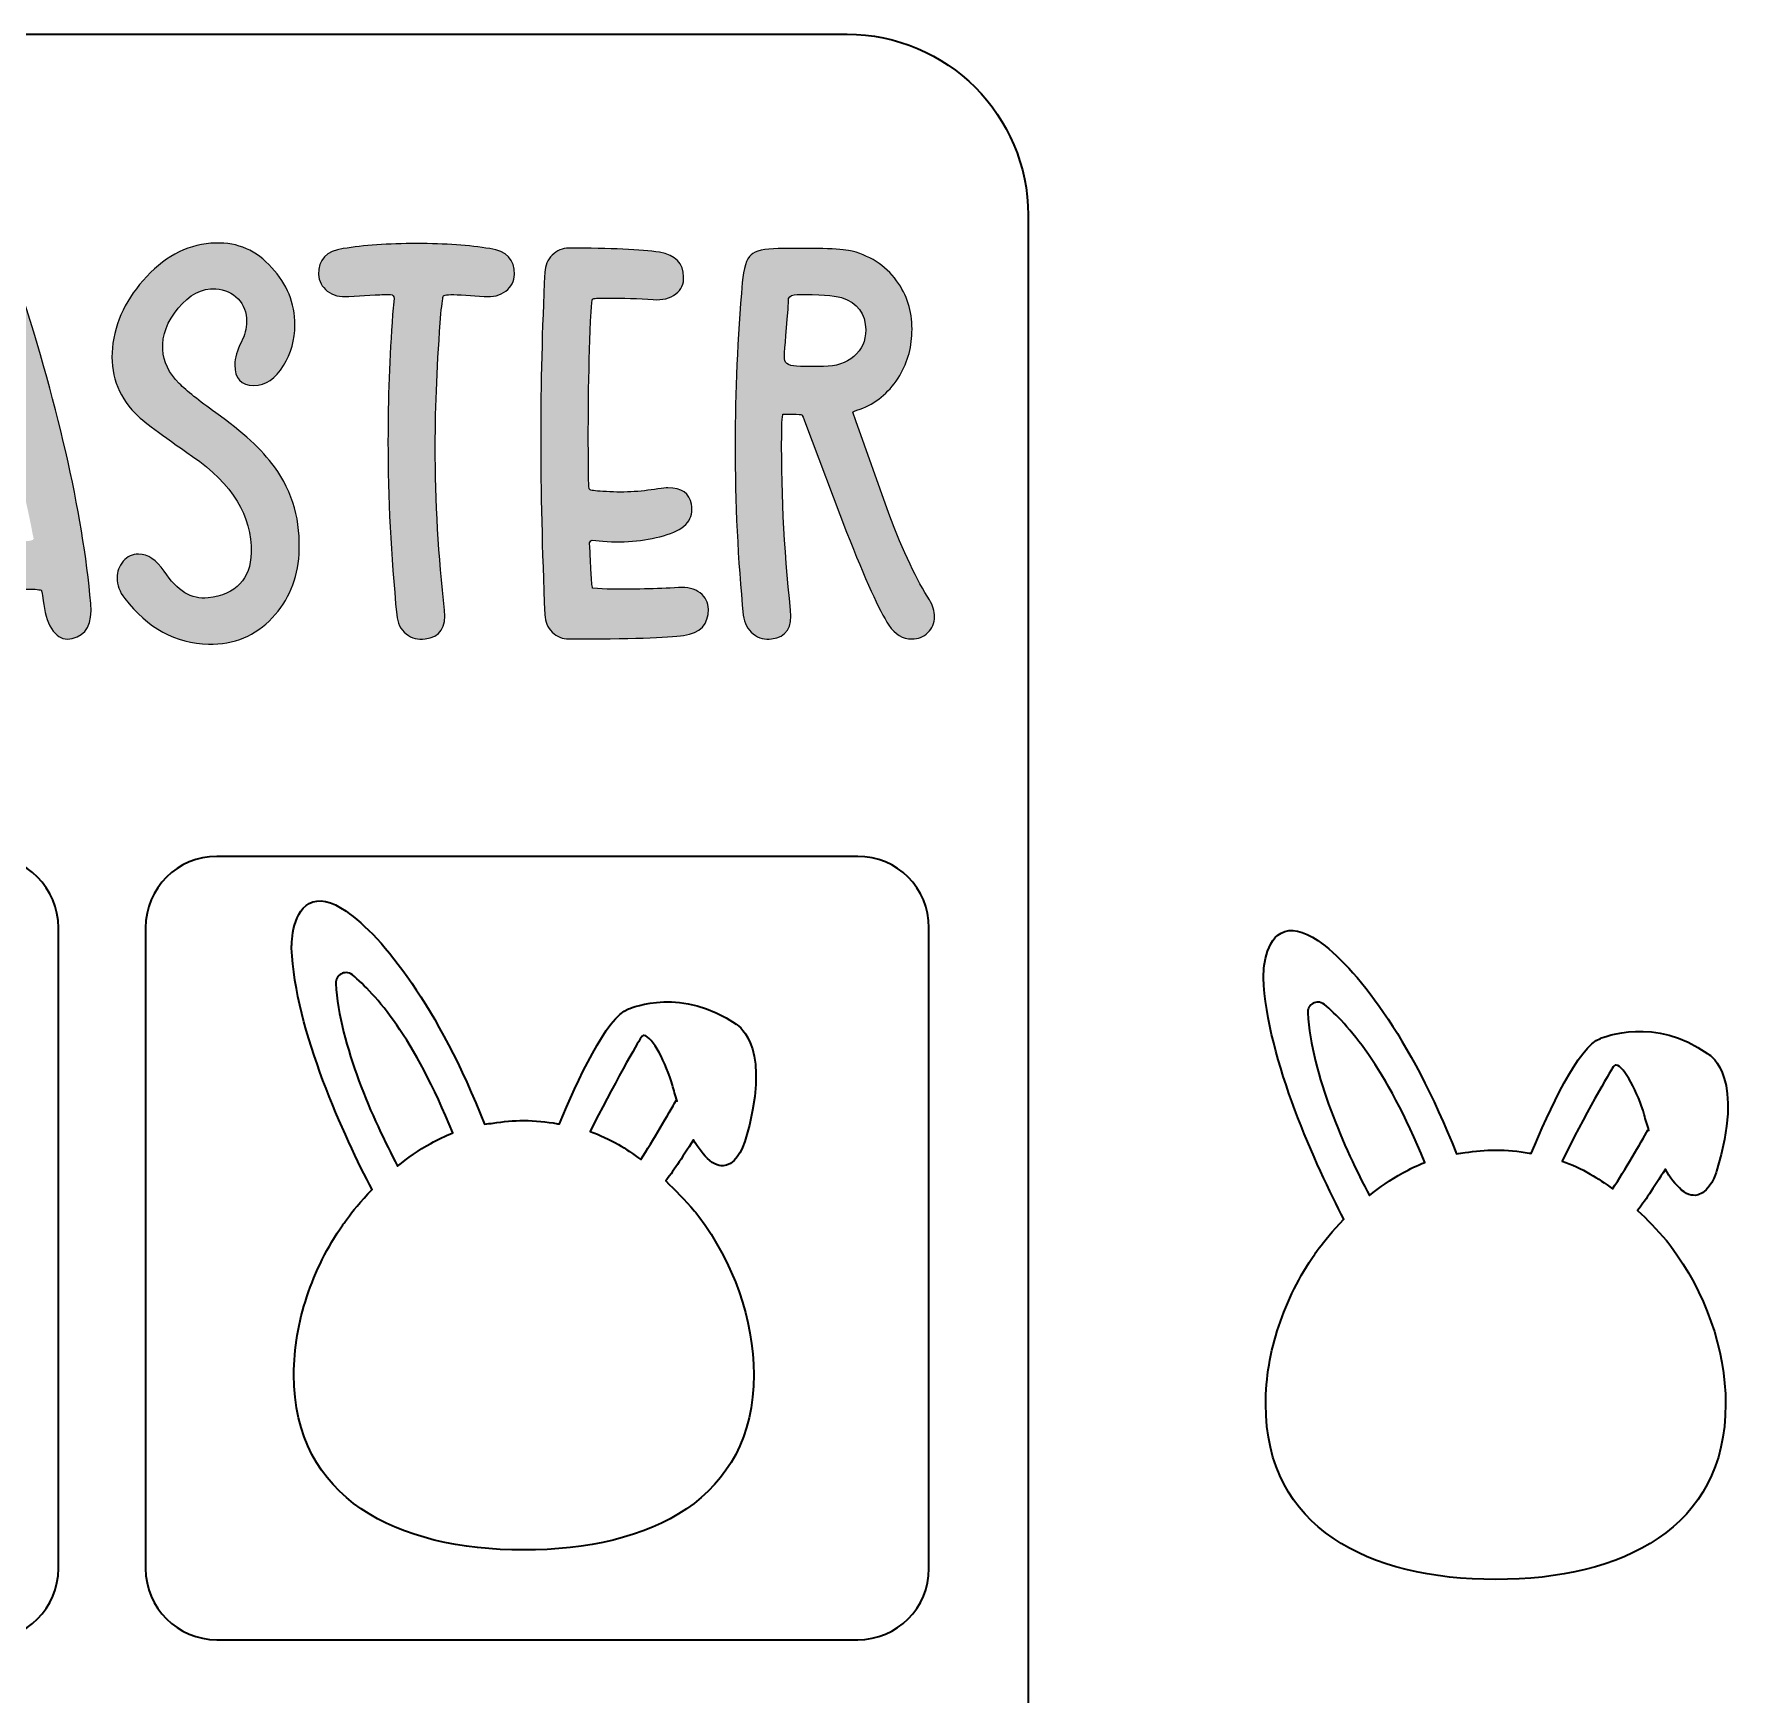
# Model space of a CAD drawing. Extents: x -116 to 2607, y -1189 to 276.
# Drawn here: x 617 to 1342, y -428 to 276 of the extents above; entities that cross this region are included whole.
import ezdxf

# ---------------------------------------------------------------- set-up
doc = ezdxf.new("R2010")
doc.units = 0
doc.header["$MEASUREMENT"] = 0
doc.layers.add('Layer 1', color=7, linetype='Continuous', lineweight=0)

# ---------------------------------------------------------------- blocks, each defined once
blk = doc.blocks.new('Block_2')
at = {"layer": 'Layer 1', "color": 1, "lineweight": 35, "true_color": 0xff0000}
for points, knots in [([(1309.01, -235.88), (1309, -235.86), (1309, -235.85), (1308.98, -235.85), (1304.77, -231.1), (1300.72, -226.84), (1296.75, -223.07), (1299.46, -219.56), (1303.39, -213.72), (1308.51, -205.64), (1310.49, -209.08), (1312.78, -212.13), (1315.42, -214.41), (1318.33, -216.92), (1320.85, -216.9), (1322.44, -216.43), (1327.55, -214.94), (1329.99, -207.28), (1330.25, -206.41), (1342.19, -167.05), (1328.18, -157.59), (1326.57, -156.65), (1303.92, -140.74), (1282.59, -149.46), (1280.95, -150.16), (1271.72, -153.44), (1259.11, -180.88), (1251.69, -198.92), (1251.41, -198.88), (1251.12, -198.83), (1250.83, -198.79), (1246.18, -197.94), (1241.42, -197.48), (1236.58, -197.48), (1232.19, -197.48), (1227.87, -197.85), (1223.62, -198.55), (1222.39, -198.67), (1221.17, -198.82), (1219.96, -199.03), (1200.19, -149.05), (1176.99, -119.52), (1161.22, -108.7), (1154.93, -104.36), (1149.67, -103.28), (1145.62, -105.46), (1137.98, -109.57), (1138.13, -123.76), (1138.15, -124.42), (1139.56, -159.32), (1160.85, -204.76), (1172.23, -226.74), (1167.39, -231.75), (1163.81, -236.25), (1161.8, -238.96), (1160.55, -240.64), (1159.9, -241.64), (1159.9, -241.64), (1153.39, -251.01), (1148.2, -261.37), (1144.62, -272.13), (1141.05, -282.91), (1139.11, -294.11), (1139.11, -305.2), (1139.11, -357.76), (1182.75, -379.5), (1236.58, -379.5), (1290.42, -379.5), (1334.06, -357.76), (1334.06, -305.2), (1334.06, -281.65), (1325.29, -257.59), (1310.79, -238.19), (1310.29, -237.43), (1309.71, -236.65), (1309.01, -235.88)], [0, 0, 0, 0, 1, 1, 1, 2, 2, 2, 3, 3, 3, 4, 4, 4, 5, 5, 5, 6, 6, 6, 7, 7, 7, 8, 8, 8, 9, 9, 9, 10, 10, 10, 11, 11, 11, 12, 12, 12, 13, 13, 13, 14, 14, 14, 15, 15, 15, 16, 16, 16, 17, 17, 17, 18, 18, 18, 19, 19, 19, 20, 20, 20, 21, 21, 21, 22, 22, 22, 23, 23, 23, 24, 24, 24, 25, 25, 25, 25]), ([(1197.18, -207.13), (1192.03, -210), (1187.29, -213.32), (1183.07, -216.76), (1172.63, -196.99), (1158.53, -165.85), (1156.89, -139.35), (1156.79, -137.58), (1157.67, -136.05), (1159.24, -135.24), (1159.81, -134.94), (1160.51, -134.77), (1161.25, -134.77), (1162.16, -134.77), (1163.11, -135.03), (1163.99, -135.76), (1173.52, -143.67), (1190.17, -162.16), (1206.49, -202.72), (1203.26, -204), (1200.14, -205.49), (1197.18, -207.13)], [0, 0, 0, 0, 1, 1, 1, 2, 2, 2, 3, 3, 3, 4, 4, 4, 5, 5, 5, 6, 6, 6, 7, 7, 7, 7]), ([(1276.69, -207.63), (1272.8, -205.42), (1268.84, -203.58), (1264.73, -202.15), (1273.82, -183.41), (1285.77, -163.17), (1285.95, -162.89), (1286.53, -161.85), (1287.11, -161.36), (1287.66, -161.42), (1291.03, -161.81), (1297.01, -173.3), (1299.56, -182.43), (1300.15, -184.56), (1300.83, -186.85), (1301.58, -189.23), (1301.58, -189.23), (1301.15, -188.98), (1301.15, -188.98), (1298.07, -194.4), (1291.34, -205.95), (1286.16, -213.96), (1283.02, -211.58), (1279.88, -209.47), (1276.69, -207.63)], [0, 0, 0, 0, 1, 1, 1, 2, 2, 2, 3, 3, 3, 4, 4, 4, 5, 5, 5, 6, 6, 6, 7, 7, 7, 8, 8, 8, 8])]:
    blk.add_open_spline(points, degree=3, knots=knots, dxfattribs=at)
blk = doc.blocks.new('Block_1')
at = {"layer": 'Layer 1'}
blk.add_blockref('Block_2', (0, 0), dxfattribs=at)
blk = doc.blocks.new('Block_6')
at = {"layer": 'Layer 1', "color": 1, "lineweight": 35, "true_color": 0xff0000}
for points in [[(961.63, 275.55), (961.63, 275.55), (-39.12, 275.55), (-39.12, 275.55), (-81.5, 275.55), (-115.85, 241.2), (-115.85, 198.81), (-115.85, 198.81), (-115.85, -1151.79), (-115.85, -1151.79), (-115.85, -1172.18), (-99.32, -1188.72), (-78.93, -1188.72), (-78.93, -1188.72), (1001.44, -1188.72), (1001.44, -1188.72), (1021.83, -1188.72), (1038.37, -1172.18), (1038.37, -1151.79), (1038.37, -1151.79), (1038.37, 198.81), (1038.37, 198.81), (1038.37, 241.2), (1004.01, 275.55), (961.63, 275.55)], [(627.3, -374.84), (627.3, -391.54), (613.78, -405.07), (597.08, -405.07), (597.08, -405.07), (325.43, -405.07), (325.43, -405.07), (308.74, -405.07), (295.21, -391.54), (295.21, -374.84), (295.21, -374.84), (295.21, -103.2), (295.21, -103.2), (295.21, -86.5), (308.74, -72.98), (325.43, -72.98), (325.43, -72.98), (597.08, -72.98), (597.08, -72.98), (613.78, -72.98), (627.3, -86.5), (627.3, -103.2), (627.3, -103.2), (627.3, -374.84), (627.3, -374.84)], [(996.35, -374.84), (996.35, -391.54), (982.82, -405.07), (966.13, -405.07), (966.13, -405.07), (694.48, -405.07), (694.48, -405.07), (677.78, -405.07), (664.26, -391.54), (664.26, -374.84), (664.26, -374.84), (664.26, -103.2), (664.26, -103.2), (664.26, -86.5), (677.78, -72.98), (694.48, -72.98), (694.48, -72.98), (966.13, -72.98), (966.13, -72.98), (982.82, -72.98), (996.35, -86.5), (996.35, -103.2), (996.35, -103.2), (996.35, -374.84), (996.35, -374.84)]]:
    blk.add_open_spline(points, degree=3, knots=[0, 0, 0, 0, 1, 1, 1, 2, 2, 2, 3, 3, 3, 4, 4, 4, 5, 5, 5, 6, 6, 6, 7, 7, 7, 8, 8, 8, 8], dxfattribs=at)
blk = doc.blocks.new('Block_14')
at = {"layer": 'Layer 1', "color": 1, "lineweight": 35, "true_color": 0xff0000}
for points, knots in [([(897.01, -223.38), (897, -223.36), (897, -223.35), (896.98, -223.35), (892.77, -218.6), (888.72, -214.34), (884.75, -210.57), (887.46, -207.06), (891.39, -201.22), (896.51, -193.14), (898.49, -196.58), (900.78, -199.63), (903.42, -201.91), (906.33, -204.42), (908.85, -204.4), (910.44, -203.93), (915.55, -202.44), (917.99, -194.78), (918.25, -193.91), (930.19, -154.55), (916.18, -145.09), (914.57, -144.15), (891.92, -128.24), (870.59, -136.96), (868.95, -137.66), (859.72, -140.94), (847.11, -168.38), (839.69, -186.42), (839.41, -186.38), (839.12, -186.33), (838.83, -186.29), (834.18, -185.44), (829.42, -184.98), (824.58, -184.98), (820.19, -184.98), (815.87, -185.35), (811.62, -186.05), (810.39, -186.17), (809.17, -186.32), (807.96, -186.53), (788.19, -136.55), (764.99, -107.02), (749.22, -96.2), (742.93, -91.86), (737.67, -90.78), (733.62, -92.96), (725.98, -97.07), (726.13, -111.26), (726.15, -111.92), (727.56, -146.82), (748.85, -192.26), (760.23, -214.24), (755.39, -219.25), (751.81, -223.75), (749.8, -226.46), (748.55, -228.14), (747.9, -229.14), (747.9, -229.14), (741.39, -238.51), (736.2, -248.87), (732.62, -259.63), (729.05, -270.41), (727.11, -281.61), (727.11, -292.7), (727.11, -345.26), (770.75, -367), (824.58, -367), (878.42, -367), (922.06, -345.26), (922.06, -292.7), (922.06, -269.15), (913.29, -245.09), (898.79, -225.69), (898.29, -224.93), (897.71, -224.15), (897.01, -223.38)], [0, 0, 0, 0, 1, 1, 1, 2, 2, 2, 3, 3, 3, 4, 4, 4, 5, 5, 5, 6, 6, 6, 7, 7, 7, 8, 8, 8, 9, 9, 9, 10, 10, 10, 11, 11, 11, 12, 12, 12, 13, 13, 13, 14, 14, 14, 15, 15, 15, 16, 16, 16, 17, 17, 17, 18, 18, 18, 19, 19, 19, 20, 20, 20, 21, 21, 21, 22, 22, 22, 23, 23, 23, 24, 24, 24, 25, 25, 25, 25]), ([(785.18, -194.63), (780.03, -197.5), (775.29, -200.82), (771.07, -204.26), (760.63, -184.49), (746.53, -153.35), (744.89, -126.85), (744.79, -125.08), (745.67, -123.55), (747.24, -122.74), (747.81, -122.44), (748.51, -122.27), (749.25, -122.27), (750.16, -122.27), (751.11, -122.53), (751.99, -123.26), (761.52, -131.17), (778.17, -149.66), (794.49, -190.22), (791.26, -191.5), (788.14, -192.99), (785.18, -194.63)], [0, 0, 0, 0, 1, 1, 1, 2, 2, 2, 3, 3, 3, 4, 4, 4, 5, 5, 5, 6, 6, 6, 7, 7, 7, 7]), ([(864.69, -195.13), (860.8, -192.92), (856.84, -191.08), (852.73, -189.65), (861.82, -170.91), (873.77, -150.67), (873.95, -150.39), (874.53, -149.35), (875.11, -148.86), (875.66, -148.92), (879.03, -149.31), (885.01, -160.8), (887.56, -169.93), (888.15, -172.06), (888.83, -174.35), (889.58, -176.73), (889.58, -176.73), (889.15, -176.48), (889.15, -176.48), (886.07, -181.9), (879.34, -193.45), (874.16, -201.46), (871.02, -199.08), (867.88, -196.97), (864.69, -195.13)], [0, 0, 0, 0, 1, 1, 1, 2, 2, 2, 3, 3, 3, 4, 4, 4, 5, 5, 5, 6, 6, 6, 7, 7, 7, 8, 8, 8, 8])]:
    blk.add_open_spline(points, degree=3, knots=knots, dxfattribs=at)
blk = doc.blocks.new('Block_13')
at = {"layer": 'Layer 1'}
blk.add_blockref('Block_14', (0, 0), dxfattribs=at)
blk = doc.blocks.new('Block_29')
at = {"layer": 'Layer 1', "true_color": 0x000000, "transparency": 33554687}
h = blk.add_hatch(color=18, dxfattribs=at)
h.dxf.hatch_style = 2
edge = h.paths.add_edge_path()
edge.add_spline(control_points=[(594.36, 134.72), (592.03, 128.18), (588.69, 115.82), (584.33, 97.66), (579.53, 77.89), (577.14, 65.9), (577.14, 61.69), (577.14, 60.96), (577.79, 60.6), (579.1, 60.6), (579.1, 60.6), (611.8, 60.6), (611.8, 60.6), (615.14, 60.6), (616.81, 60.96), (616.81, 61.69), (616.52, 62.85), (616.16, 64.67), (615.72, 67.14), (613.25, 79.49), (607.87, 101.87), (599.59, 134.28), (598.72, 138.06), (597.85, 139.95), (596.97, 139.95), (596.25, 139.95), (595.37, 138.2), (594.36, 134.72)], knot_values=[0, 0, 0, 0, 1, 1, 1, 2, 2, 2, 3, 3, 3, 4, 4, 4, 5, 5, 5, 6, 6, 6, 7, 7, 7, 8, 8, 8, 9, 9, 9, 9], degree=3, periodic=0)
edge = h.paths.add_edge_path()
edge.add_spline(control_points=[(641.01, 34.22), (641.73, 25.64), (639.12, 20.71), (633.16, 19.4), (630.25, 18.67), (627.85, 19.4), (625.97, 21.58), (623.64, 24.05), (622.12, 27.53), (621.39, 32.04), (620.66, 36.98), (620.22, 39.52), (620.08, 39.67), (619.93, 40.11), (617.76, 40.33), (613.54, 40.33), (613.54, 40.33), (581.06, 40.33), (581.06, 40.33), (576.7, 40.33), (574.37, 40.18), (574.09, 39.89), (573.79, 39.74), (573.36, 37.34), (572.78, 32.7), (572.05, 27.61), (570.78, 23.94), (568.96, 21.69), (567.14, 19.43), (564.64, 18.6), (561.44, 19.18), (558.83, 19.62), (556.68, 21.25), (555.01, 24.08), (553.34, 26.92), (552.65, 30.3), (552.94, 34.22), (556.43, 73.31), (567.11, 119.96), (584.98, 174.17), (587.45, 181.87), (591.74, 185.36), (597.85, 184.64), (603.22, 184.2), (606.93, 180.71), (608.96, 174.17), (626.84, 119.96), (637.52, 73.31), (641.01, 34.22)], knot_values=[0, 0, 0, 0, 1, 1, 1, 2, 2, 2, 3, 3, 3, 4, 4, 4, 5, 5, 5, 6, 6, 6, 7, 7, 7, 8, 8, 8, 9, 9, 9, 10, 10, 10, 11, 11, 11, 12, 12, 12, 13, 13, 13, 14, 14, 14, 15, 15, 15, 16, 16, 16, 16], degree=3, periodic=0)
h = blk.add_hatch(color=18, dxfattribs=at)
h.dxf.hatch_style = 2
edge = h.paths.add_edge_path()
edge.add_spline(control_points=[(729.3, 55.15), (728.71, 44.54), (724.93, 35.53), (717.96, 28.12), (710.84, 20.56), (701.83, 16.86), (690.93, 17), (676.98, 17.29), (665.13, 23.76), (655.39, 36.4), (653.21, 39.16), (652.13, 42.07), (652.13, 45.12), (652.13, 47.74), (653, 50.06), (654.74, 52.1), (656.49, 54.13), (658.67, 55.15), (661.28, 55.15), (665.21, 55.15), (668.84, 52.75), (672.18, 47.95), (677.56, 39.52), (683.73, 35.75), (690.71, 36.62), (702.63, 38.07), (708.73, 44.47), (709.02, 55.8), (709.31, 71.35), (701.03, 84.94), (684.17, 96.57), (670.94, 105.72), (662.81, 111.83), (659.76, 114.88), (652.34, 122.73), (649.14, 131.95), (650.16, 142.56), (651.32, 153.75), (656.19, 163.85), (664.77, 172.87), (673.34, 182.02), (683.08, 186.74), (693.98, 187.03), (703.42, 187.32), (711.34, 183.84), (717.74, 176.57), (724.28, 169.6), (727.55, 161.53), (727.55, 152.37), (727.55, 145.98), (725.95, 140.24), (722.76, 135.15), (719.41, 129.48), (715.2, 126.65), (710.11, 126.65), (704.73, 126.65), (702.05, 129.56), (702.05, 135.37), (702.05, 138.28), (702.99, 141.55), (704.88, 145.18), (706.33, 147.94), (707.06, 150.77), (707.06, 153.68), (707.06, 157.61), (705.86, 160.84), (703.46, 163.38), (701.06, 165.92), (697.9, 167.34), (693.98, 167.63), (688.02, 167.92), (682.72, 165.16), (678.07, 159.35), (673.41, 153.83), (671.23, 148.01), (671.53, 141.91), (671.82, 136.68), (674.14, 131.88), (678.5, 127.52), (681.7, 124.32), (686.86, 120.18), (693.98, 115.1), (705.32, 106.96), (713.6, 99.33), (718.83, 92.21), (726.68, 81.31), (730.17, 68.95), (729.3, 55.15)], knot_values=[0, 0, 0, 0, 1, 1, 1, 2, 2, 2, 3, 3, 3, 4, 4, 4, 5, 5, 5, 6, 6, 6, 7, 7, 7, 8, 8, 8, 9, 9, 9, 10, 10, 10, 11, 11, 11, 12, 12, 12, 13, 13, 13, 14, 14, 14, 15, 15, 15, 16, 16, 16, 17, 17, 17, 18, 18, 18, 19, 19, 19, 20, 20, 20, 21, 21, 21, 22, 22, 22, 23, 23, 23, 24, 24, 24, 25, 25, 25, 26, 26, 26, 27, 27, 27, 28, 28, 28, 29, 29, 29, 29], degree=3, periodic=0)
h = blk.add_hatch(color=18, dxfattribs=at)
h.dxf.hatch_style = 2
edge = h.paths.add_edge_path()
edge.add_spline(control_points=[(820.63, 173.74), (820.49, 170.83), (819.25, 168.47), (816.93, 166.65), (814.6, 164.83), (811.55, 164.07), (807.77, 164.36), (807.77, 164.36), (797.96, 165.02), (797.96, 165.02), (793.31, 165.31), (790.84, 165.16), (790.55, 164.58), (790.26, 164.29), (789.9, 161.75), (789.46, 156.95), (787.86, 136.9), (787.06, 118.22), (787.06, 100.93), (787.06, 77.24), (788.37, 54.06), (790.99, 31.39), (791.86, 24.12), (789.09, 20.05), (782.7, 19.18), (779.79, 18.74), (777.14, 19.47), (774.75, 21.36), (772.35, 23.25), (771, 25.94), (770.71, 29.43), (768.24, 54.57), (767.01, 79.05), (767.01, 102.89), (767.01, 120.91), (767.66, 138.86), (768.97, 156.73), (768.97, 156.73), (769.62, 163.49), (769.62, 163.49), (769.62, 164.51), (769.11, 165.09), (768.1, 165.24), (766.5, 165.24), (764.32, 165.16), (761.56, 165.02), (761.56, 165.02), (750.44, 164.36), (750.44, 164.36), (746.66, 164.07), (743.61, 164.83), (741.28, 166.65), (738.96, 168.47), (737.72, 170.83), (737.58, 173.74), (737.43, 179.98), (740.92, 183.62), (748.04, 184.64), (756.61, 186.09), (767.01, 186.82), (779.21, 186.82), (791.28, 186.82), (801.59, 186.09), (810.17, 184.64), (817.29, 183.62), (820.78, 179.98), (820.63, 173.74)], knot_values=[0, 0, 0, 0, 1, 1, 1, 2, 2, 2, 3, 3, 3, 4, 4, 4, 5, 5, 5, 6, 6, 6, 7, 7, 7, 8, 8, 8, 9, 9, 9, 10, 10, 10, 11, 11, 11, 12, 12, 12, 13, 13, 13, 14, 14, 14, 15, 15, 15, 16, 16, 16, 17, 17, 17, 18, 18, 18, 19, 19, 19, 20, 20, 20, 21, 21, 21, 22, 22, 22, 22], degree=3, periodic=0)
h = blk.add_hatch(color=18, dxfattribs=at)
h.dxf.hatch_style = 2
edge = h.paths.add_edge_path()
edge.add_spline(control_points=[(902.81, 31.82), (902.96, 25.43), (899.47, 21.72), (892.35, 20.71), (885.66, 19.69), (869.46, 19.18), (843.74, 19.18), (840.97, 19.18), (838.61, 20.16), (836.65, 22.12), (834.69, 24.08), (833.63, 26.52), (833.49, 29.43), (832.33, 57.04), (831.75, 82.03), (831.75, 104.42), (831.75, 127.23), (832.33, 150.63), (833.49, 174.61), (833.63, 177.51), (834.69, 179.95), (836.65, 181.91), (838.61, 183.87), (840.97, 184.85), (843.74, 184.85), (861.47, 184.85), (874.26, 184.27), (882.1, 183.11), (888.93, 181.95), (892.35, 178.46), (892.35, 172.65), (892.49, 169.74), (891.37, 167.34), (888.97, 165.45), (886.57, 163.56), (883.41, 162.76), (879.49, 163.06), (873.24, 163.49), (866.63, 163.71), (859.65, 163.71), (856.02, 163.71), (854.05, 163.56), (853.76, 163.27), (853.47, 162.98), (853.25, 161.16), (853.11, 157.82), (852.09, 137.04), (851.73, 114.08), (852.02, 88.94), (852.02, 85.01), (852.16, 82.91), (852.46, 82.62), (852.89, 82.18), (854.78, 81.89), (858.12, 81.74), (866.12, 81.16), (873.89, 81.53), (881.45, 82.83), (883.48, 83.12), (884.86, 83.27), (885.59, 83.27), (891.55, 83.27), (894.89, 80.94), (895.62, 76.29), (896.78, 70.19), (893.36, 65.9), (885.37, 63.43), (877.09, 60.82), (868.01, 59.87), (858.12, 60.6), (858.12, 60.6), (853.55, 61.03), (853.55, 61.03), (853.11, 61.03), (852.75, 60.67), (852.46, 59.94), (852.46, 59.94), (852.46, 59.73), (852.46, 59.73), (852.46, 59.58), (852.49, 59.03), (852.57, 58.09), (852.64, 57.14), (852.67, 56.16), (852.67, 55.15), (852.67, 55.15), (853.11, 46.43), (853.11, 46.43), (853.4, 42.79), (853.62, 40.9), (853.76, 40.76), (853.76, 40.76), (859.87, 40.33), (859.87, 40.33), (870.91, 40.18), (881.01, 40.4), (890.17, 40.98), (893.95, 41.27), (897, 40.51), (899.33, 38.69), (901.65, 36.87), (902.81, 34.58), (902.81, 31.82)], knot_values=[0, 0, 0, 0, 1, 1, 1, 2, 2, 2, 3, 3, 3, 4, 4, 4, 5, 5, 5, 6, 6, 6, 7, 7, 7, 8, 8, 8, 9, 9, 9, 10, 10, 10, 11, 11, 11, 12, 12, 12, 13, 13, 13, 14, 14, 14, 15, 15, 15, 16, 16, 16, 17, 17, 17, 18, 18, 18, 19, 19, 19, 20, 20, 20, 21, 21, 21, 22, 22, 22, 23, 23, 23, 24, 24, 24, 25, 25, 25, 26, 26, 26, 27, 27, 27, 28, 28, 28, 29, 29, 29, 30, 30, 30, 31, 31, 31, 32, 32, 32, 33, 33, 33, 34, 34, 34, 34], degree=3, periodic=0)
h = blk.add_hatch(color=18, dxfattribs=at)
h.dxf.hatch_style = 2
edge = h.paths.add_edge_path()
edge.add_spline(control_points=[(969.52, 150.19), (969.52, 157.17), (966.1, 161.75), (959.27, 163.93), (955.93, 164.8), (949.68, 165.24), (940.52, 165.24), (938.49, 165.24), (937.25, 164.65), (936.82, 163.49), (936.82, 162.47), (936.74, 160.95), (936.6, 158.91), (935.58, 147.28), (935.07, 140.31), (935.07, 137.99), (935.07, 135.81), (937.33, 134.72), (941.83, 134.72), (941.83, 134.72), (951.64, 134.72), (951.64, 134.72), (956.87, 134.72), (961.16, 136.13), (964.5, 138.97), (967.84, 141.8), (969.52, 145.54), (969.52, 150.19)], knot_values=[0, 0, 0, 0, 1, 1, 1, 2, 2, 2, 3, 3, 3, 4, 4, 4, 5, 5, 5, 6, 6, 6, 7, 7, 7, 8, 8, 8, 9, 9, 9, 9], degree=3, periodic=0)
edge = h.paths.add_edge_path()
edge.add_spline(control_points=[(996.55, 35.75), (998, 33.42), (998.73, 31.02), (998.73, 28.55), (998.73, 25.94), (997.78, 23.72), (995.89, 21.9), (994, 20.09), (991.75, 19.18), (989.14, 19.18), (985.21, 19.18), (981.94, 21.14), (979.33, 25.07), (975.26, 31.17), (969.3, 44.32), (961.45, 64.52), (961.45, 64.52), (944.01, 110.52), (944.01, 110.52), (943.14, 112.84), (942.59, 114.08), (942.38, 114.22), (942.16, 114.37), (940.88, 114.44), (938.56, 114.44), (938.56, 114.44), (934.42, 114.44), (934.42, 114.44), (934.42, 114.3), (934.27, 113.06), (933.98, 110.74), (933.55, 84.14), (934.78, 57.69), (937.69, 31.39), (938.56, 24.12), (935.87, 20.05), (929.62, 19.18), (926.86, 18.74), (924.28, 19.47), (921.88, 21.36), (919.49, 23.25), (918.07, 25.86), (917.63, 29.21), (915.31, 52.6), (914.15, 76.8), (914.15, 101.8), (914.15, 123.89), (915.16, 146.71), (917.2, 170.25), (917.78, 176.35), (919.01, 180.28), (920.9, 182.02), (922.79, 183.76), (926.64, 184.64), (932.46, 184.64), (949.9, 184.93), (960.36, 184.56), (963.85, 183.55), (972.42, 181.22), (978.96, 176.64), (983.47, 169.81), (987.54, 163.85), (989.43, 156.95), (989.14, 149.1), (988.99, 142.13), (987.03, 135.66), (983.25, 129.7), (979.03, 123.31), (973.66, 118.95), (967.12, 116.62), (965.08, 115.89), (964.07, 115.46), (964.07, 115.31), (964.07, 115.31), (965.38, 111.61), (965.38, 111.61), (965.38, 111.61), (979.33, 72.37), (979.33, 72.37), (985.57, 55.95), (991.32, 43.74), (996.55, 35.75)], knot_values=[0, 0, 0, 0, 1, 1, 1, 2, 2, 2, 3, 3, 3, 4, 4, 4, 5, 5, 5, 6, 6, 6, 7, 7, 7, 8, 8, 8, 9, 9, 9, 10, 10, 10, 11, 11, 11, 12, 12, 12, 13, 13, 13, 14, 14, 14, 15, 15, 15, 16, 16, 16, 17, 17, 17, 18, 18, 18, 19, 19, 19, 20, 20, 20, 21, 21, 21, 22, 22, 22, 23, 23, 23, 24, 24, 24, 25, 25, 25, 26, 26, 26, 27, 27, 27, 27], degree=3, periodic=0)
at = {"layer": 'Layer 1'}
for points, knots in [([(641.01, 34.22), (641.73, 25.64), (639.12, 20.71), (633.16, 19.4), (630.25, 18.67), (627.85, 19.4), (625.97, 21.58), (623.64, 24.05), (622.12, 27.53), (621.39, 32.04), (620.66, 36.98), (620.22, 39.52), (620.08, 39.67), (619.93, 40.11), (617.76, 40.33), (613.54, 40.33), (613.54, 40.33), (581.06, 40.33), (581.06, 40.33), (576.7, 40.33), (574.37, 40.18), (574.09, 39.89), (573.79, 39.74), (573.36, 37.34), (572.78, 32.7), (572.05, 27.61), (570.78, 23.94), (568.96, 21.69), (567.14, 19.43), (564.64, 18.6), (561.44, 19.18), (558.83, 19.62), (556.68, 21.25), (555.01, 24.08), (553.34, 26.92), (552.65, 30.3), (552.94, 34.22), (556.43, 73.31), (567.11, 119.96), (584.98, 174.17), (587.45, 181.87), (591.74, 185.36), (597.85, 184.64), (603.22, 184.2), (606.93, 180.71), (608.96, 174.17), (626.84, 119.96), (637.52, 73.31), (641.01, 34.22)], [0, 0, 0, 0, 1, 1, 1, 2, 2, 2, 3, 3, 3, 4, 4, 4, 5, 5, 5, 6, 6, 6, 7, 7, 7, 8, 8, 8, 9, 9, 9, 10, 10, 10, 11, 11, 11, 12, 12, 12, 13, 13, 13, 14, 14, 14, 15, 15, 15, 16, 16, 16, 16]), ([(729.3, 55.15), (728.71, 44.54), (724.93, 35.53), (717.96, 28.12), (710.84, 20.56), (701.83, 16.86), (690.93, 17), (676.98, 17.29), (665.13, 23.76), (655.39, 36.4), (653.21, 39.16), (652.13, 42.07), (652.13, 45.12), (652.13, 47.74), (653, 50.06), (654.74, 52.1), (656.49, 54.13), (658.67, 55.15), (661.28, 55.15), (665.21, 55.15), (668.84, 52.75), (672.18, 47.95), (677.56, 39.52), (683.73, 35.75), (690.71, 36.62), (702.63, 38.07), (708.73, 44.47), (709.02, 55.8), (709.31, 71.35), (701.03, 84.94), (684.17, 96.57), (670.94, 105.72), (662.81, 111.83), (659.76, 114.88), (652.34, 122.73), (649.14, 131.95), (650.16, 142.56), (651.32, 153.75), (656.19, 163.85), (664.77, 172.87), (673.34, 182.02), (683.08, 186.74), (693.98, 187.03), (703.42, 187.32), (711.34, 183.84), (717.74, 176.57), (724.28, 169.6), (727.55, 161.53), (727.55, 152.37), (727.55, 145.98), (725.95, 140.24), (722.76, 135.15), (719.41, 129.48), (715.2, 126.65), (710.11, 126.65), (704.73, 126.65), (702.05, 129.56), (702.05, 135.37), (702.05, 138.28), (702.99, 141.55), (704.88, 145.18), (706.33, 147.94), (707.06, 150.77), (707.06, 153.68), (707.06, 157.61), (705.86, 160.84), (703.46, 163.38), (701.06, 165.92), (697.9, 167.34), (693.98, 167.63), (688.02, 167.92), (682.72, 165.16), (678.07, 159.35), (673.41, 153.83), (671.23, 148.01), (671.53, 141.91), (671.82, 136.68), (674.14, 131.88), (678.5, 127.52), (681.7, 124.32), (686.86, 120.18), (693.98, 115.1), (705.32, 106.96), (713.6, 99.33), (718.83, 92.21), (726.68, 81.31), (730.17, 68.95), (729.3, 55.15)], [0, 0, 0, 0, 1, 1, 1, 2, 2, 2, 3, 3, 3, 4, 4, 4, 5, 5, 5, 6, 6, 6, 7, 7, 7, 8, 8, 8, 9, 9, 9, 10, 10, 10, 11, 11, 11, 12, 12, 12, 13, 13, 13, 14, 14, 14, 15, 15, 15, 16, 16, 16, 17, 17, 17, 18, 18, 18, 19, 19, 19, 20, 20, 20, 21, 21, 21, 22, 22, 22, 23, 23, 23, 24, 24, 24, 25, 25, 25, 26, 26, 26, 27, 27, 27, 28, 28, 28, 29, 29, 29, 29]), ([(820.63, 173.74), (820.49, 170.83), (819.25, 168.47), (816.93, 166.65), (814.6, 164.83), (811.55, 164.07), (807.77, 164.36), (807.77, 164.36), (797.96, 165.02), (797.96, 165.02), (793.31, 165.31), (790.84, 165.16), (790.55, 164.58), (790.26, 164.29), (789.9, 161.75), (789.46, 156.95), (787.86, 136.9), (787.06, 118.22), (787.06, 100.93), (787.06, 77.24), (788.37, 54.06), (790.99, 31.39), (791.86, 24.12), (789.09, 20.05), (782.7, 19.18), (779.79, 18.74), (777.14, 19.47), (774.75, 21.36), (772.35, 23.25), (771, 25.94), (770.71, 29.43), (768.24, 54.57), (767.01, 79.05), (767.01, 102.89), (767.01, 120.91), (767.66, 138.86), (768.97, 156.73), (768.97, 156.73), (769.62, 163.49), (769.62, 163.49), (769.62, 164.51), (769.11, 165.09), (768.1, 165.24), (766.5, 165.24), (764.32, 165.16), (761.56, 165.02), (761.56, 165.02), (750.44, 164.36), (750.44, 164.36), (746.66, 164.07), (743.61, 164.83), (741.28, 166.65), (738.96, 168.47), (737.72, 170.83), (737.58, 173.74), (737.43, 179.98), (740.92, 183.62), (748.04, 184.64), (756.61, 186.09), (767.01, 186.82), (779.21, 186.82), (791.28, 186.82), (801.59, 186.09), (810.17, 184.64), (817.29, 183.62), (820.78, 179.98), (820.63, 173.74)], [0, 0, 0, 0, 1, 1, 1, 2, 2, 2, 3, 3, 3, 4, 4, 4, 5, 5, 5, 6, 6, 6, 7, 7, 7, 8, 8, 8, 9, 9, 9, 10, 10, 10, 11, 11, 11, 12, 12, 12, 13, 13, 13, 14, 14, 14, 15, 15, 15, 16, 16, 16, 17, 17, 17, 18, 18, 18, 19, 19, 19, 20, 20, 20, 21, 21, 21, 22, 22, 22, 22]), ([(902.81, 31.82), (902.96, 25.43), (899.47, 21.72), (892.35, 20.71), (885.66, 19.69), (869.46, 19.18), (843.74, 19.18), (840.97, 19.18), (838.61, 20.16), (836.65, 22.12), (834.69, 24.08), (833.63, 26.52), (833.49, 29.43), (832.33, 57.04), (831.75, 82.03), (831.75, 104.42), (831.75, 127.23), (832.33, 150.63), (833.49, 174.61), (833.63, 177.51), (834.69, 179.95), (836.65, 181.91), (838.61, 183.87), (840.97, 184.85), (843.74, 184.85), (861.47, 184.85), (874.26, 184.27), (882.1, 183.11), (888.93, 181.95), (892.35, 178.46), (892.35, 172.65), (892.49, 169.74), (891.37, 167.34), (888.97, 165.45), (886.57, 163.56), (883.41, 162.76), (879.49, 163.06), (873.24, 163.49), (866.63, 163.71), (859.65, 163.71), (856.02, 163.71), (854.05, 163.56), (853.76, 163.27), (853.47, 162.98), (853.25, 161.16), (853.11, 157.82), (852.09, 137.04), (851.73, 114.08), (852.02, 88.94), (852.02, 85.01), (852.16, 82.91), (852.46, 82.62), (852.89, 82.18), (854.78, 81.89), (858.12, 81.74), (866.12, 81.16), (873.89, 81.53), (881.45, 82.83), (883.48, 83.12), (884.86, 83.27), (885.59, 83.27), (891.55, 83.27), (894.89, 80.94), (895.62, 76.29), (896.78, 70.19), (893.36, 65.9), (885.37, 63.43), (877.09, 60.82), (868.01, 59.87), (858.12, 60.6), (858.12, 60.6), (853.55, 61.03), (853.55, 61.03), (853.11, 61.03), (852.75, 60.67), (852.46, 59.94), (852.46, 59.94), (852.46, 59.73), (852.46, 59.73), (852.46, 59.58), (852.49, 59.03), (852.57, 58.09), (852.64, 57.14), (852.67, 56.16), (852.67, 55.15), (852.67, 55.15), (853.11, 46.43), (853.11, 46.43), (853.4, 42.79), (853.62, 40.9), (853.76, 40.76), (853.76, 40.76), (859.87, 40.33), (859.87, 40.33), (870.91, 40.18), (881.01, 40.4), (890.17, 40.98), (893.95, 41.27), (897, 40.51), (899.33, 38.69), (901.65, 36.87), (902.81, 34.58), (902.81, 31.82)], [0, 0, 0, 0, 1, 1, 1, 2, 2, 2, 3, 3, 3, 4, 4, 4, 5, 5, 5, 6, 6, 6, 7, 7, 7, 8, 8, 8, 9, 9, 9, 10, 10, 10, 11, 11, 11, 12, 12, 12, 13, 13, 13, 14, 14, 14, 15, 15, 15, 16, 16, 16, 17, 17, 17, 18, 18, 18, 19, 19, 19, 20, 20, 20, 21, 21, 21, 22, 22, 22, 23, 23, 23, 24, 24, 24, 25, 25, 25, 26, 26, 26, 27, 27, 27, 28, 28, 28, 29, 29, 29, 30, 30, 30, 31, 31, 31, 32, 32, 32, 33, 33, 33, 34, 34, 34, 34]), ([(996.55, 35.75), (998, 33.42), (998.73, 31.02), (998.73, 28.55), (998.73, 25.94), (997.78, 23.72), (995.89, 21.9), (994, 20.09), (991.75, 19.18), (989.14, 19.18), (985.21, 19.18), (981.94, 21.14), (979.33, 25.07), (975.26, 31.17), (969.3, 44.32), (961.45, 64.52), (961.45, 64.52), (944.01, 110.52), (944.01, 110.52), (943.14, 112.84), (942.59, 114.08), (942.38, 114.22), (942.16, 114.37), (940.88, 114.44), (938.56, 114.44), (938.56, 114.44), (934.42, 114.44), (934.42, 114.44), (934.42, 114.3), (934.27, 113.06), (933.98, 110.74), (933.55, 84.14), (934.78, 57.69), (937.69, 31.39), (938.56, 24.12), (935.87, 20.05), (929.62, 19.18), (926.86, 18.74), (924.28, 19.47), (921.88, 21.36), (919.49, 23.25), (918.07, 25.86), (917.63, 29.21), (915.31, 52.6), (914.15, 76.8), (914.15, 101.8), (914.15, 123.89), (915.16, 146.71), (917.2, 170.25), (917.78, 176.35), (919.01, 180.28), (920.9, 182.02), (922.79, 183.76), (926.64, 184.64), (932.46, 184.64), (949.9, 184.93), (960.36, 184.56), (963.85, 183.55), (972.42, 181.22), (978.96, 176.64), (983.47, 169.81), (987.54, 163.85), (989.43, 156.95), (989.14, 149.1), (988.99, 142.13), (987.03, 135.66), (983.25, 129.7), (979.03, 123.31), (973.66, 118.95), (967.12, 116.62), (965.08, 115.89), (964.07, 115.46), (964.07, 115.31), (964.07, 115.31), (965.38, 111.61), (965.38, 111.61), (965.38, 111.61), (979.33, 72.37), (979.33, 72.37), (985.57, 55.95), (991.32, 43.74), (996.55, 35.75)], [0, 0, 0, 0, 1, 1, 1, 2, 2, 2, 3, 3, 3, 4, 4, 4, 5, 5, 5, 6, 6, 6, 7, 7, 7, 8, 8, 8, 9, 9, 9, 10, 10, 10, 11, 11, 11, 12, 12, 12, 13, 13, 13, 14, 14, 14, 15, 15, 15, 16, 16, 16, 17, 17, 17, 18, 18, 18, 19, 19, 19, 20, 20, 20, 21, 21, 21, 22, 22, 22, 23, 23, 23, 24, 24, 24, 25, 25, 25, 26, 26, 26, 27, 27, 27, 27]), ([(969.52, 150.19), (969.52, 157.17), (966.1, 161.75), (959.27, 163.93), (955.93, 164.8), (949.68, 165.24), (940.52, 165.24), (938.49, 165.24), (937.25, 164.65), (936.82, 163.49), (936.82, 162.47), (936.74, 160.95), (936.6, 158.91), (935.58, 147.28), (935.07, 140.31), (935.07, 137.99), (935.07, 135.81), (937.33, 134.72), (941.83, 134.72), (941.83, 134.72), (951.64, 134.72), (951.64, 134.72), (956.87, 134.72), (961.16, 136.13), (964.5, 138.97), (967.84, 141.8), (969.52, 145.54), (969.52, 150.19)], [0, 0, 0, 0, 1, 1, 1, 2, 2, 2, 3, 3, 3, 4, 4, 4, 5, 5, 5, 6, 6, 6, 7, 7, 7, 8, 8, 8, 9, 9, 9, 9])]:
    blk.add_open_spline(points, degree=3, knots=knots, dxfattribs=at)

msp = doc.modelspace()

# ---------------------------------------------------------------- block references
at = {"layer": 'Layer 1'}
for name in ['Block_6', 'Block_29', 'Block_13', 'Block_1']:
    msp.add_blockref(name, (0, 0), dxfattribs=at)

doc.saveas('drawing.dxf')
